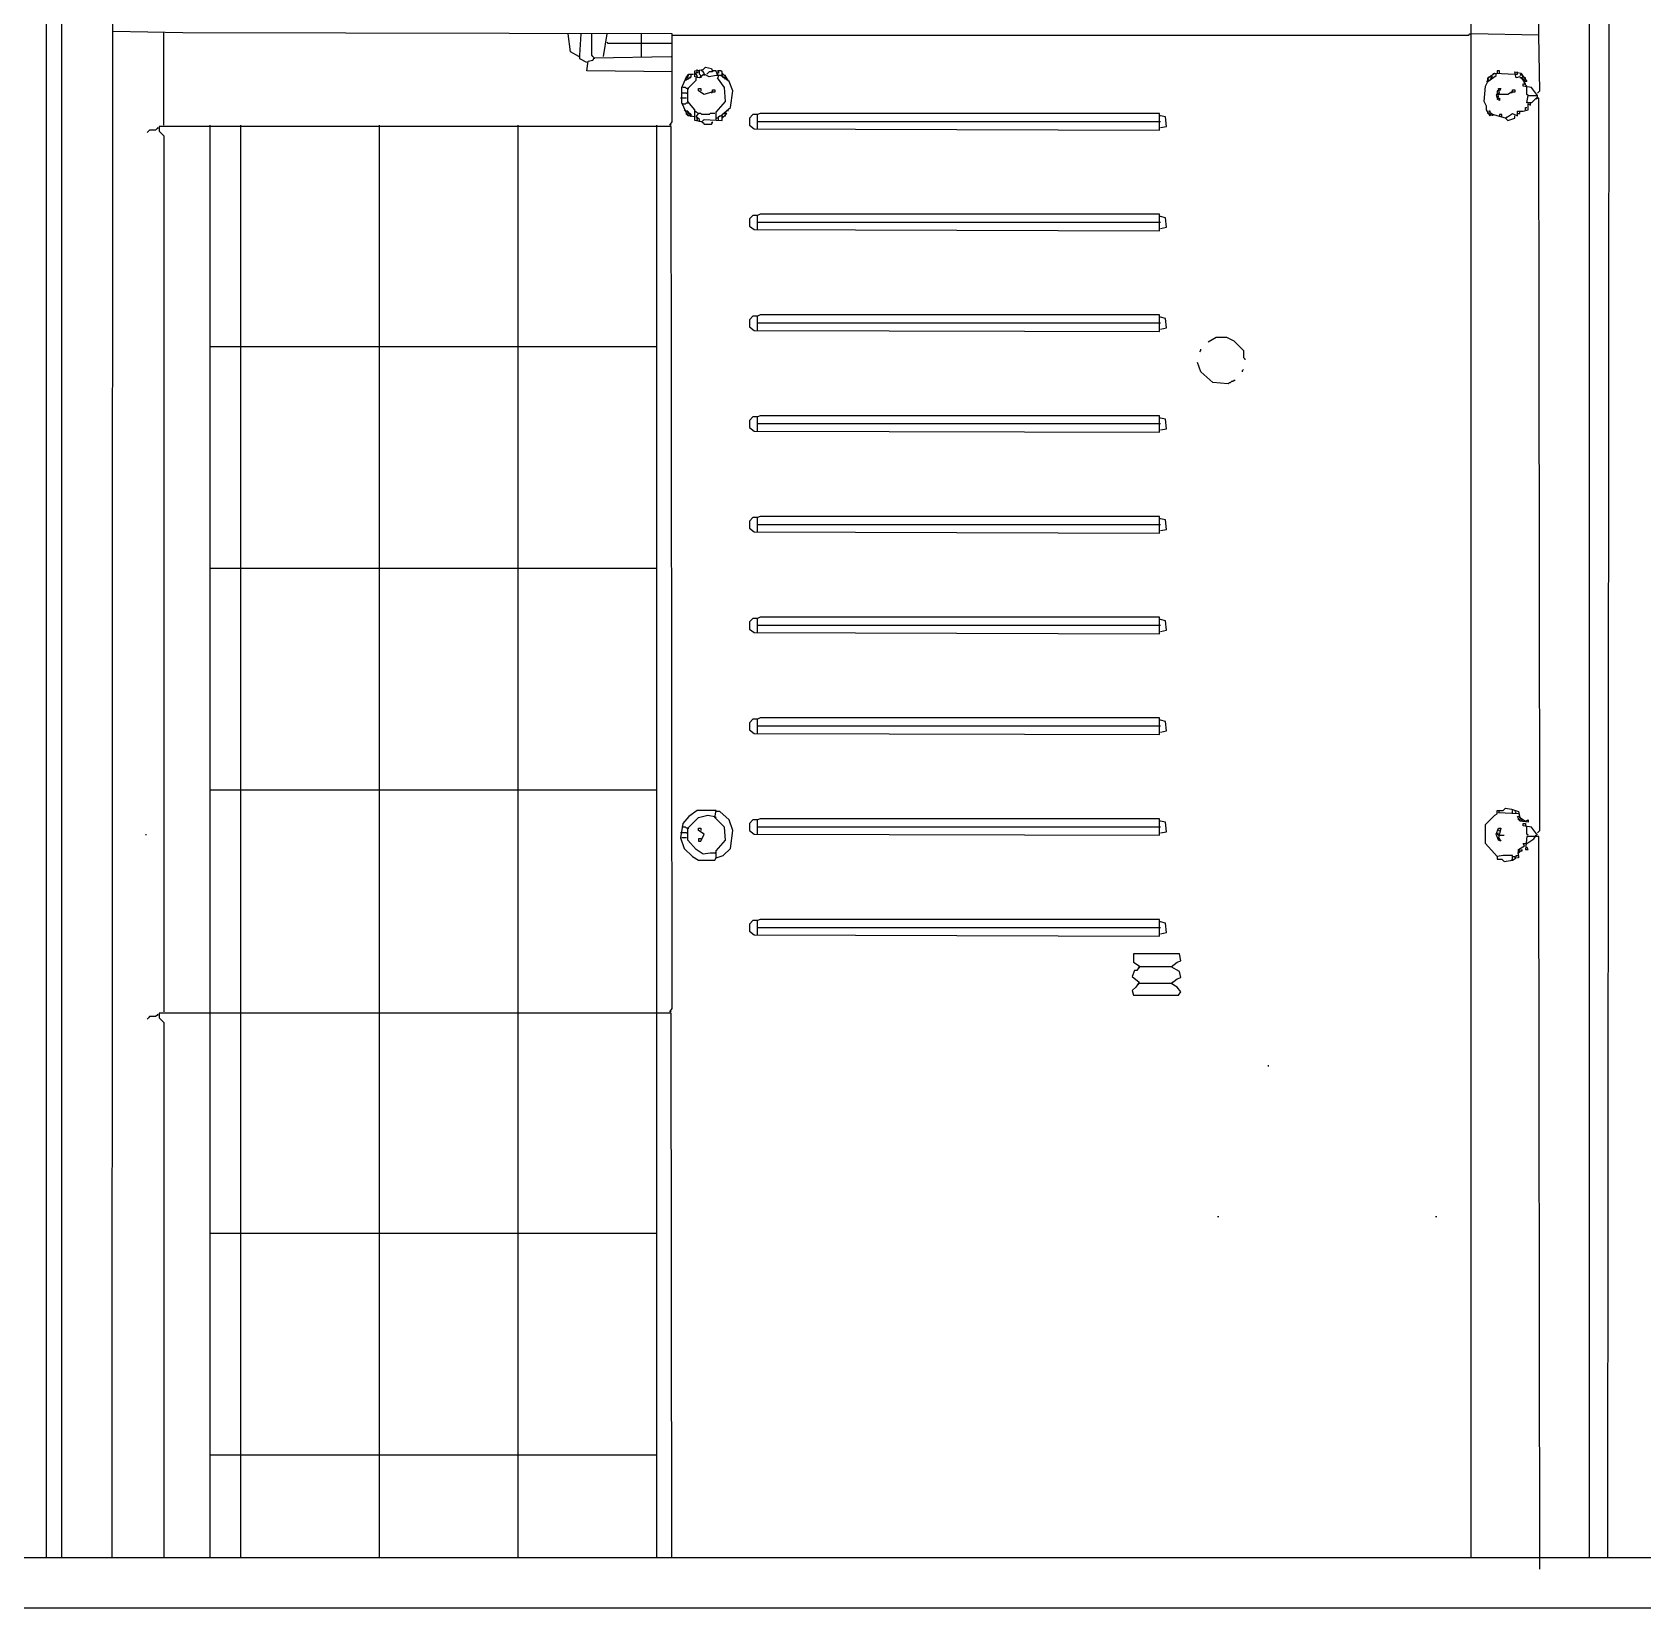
# Model space of a CAD drawing. Extents: x 3792242 to 5145247, y -1546315 to -1031918.
# Drawn here: x 4213968 to 4214928, y -1518694 to -1517755 of the extents above; entities that cross this region are included whole.
import ezdxf

# ---------------------------------------------------------------- set-up
doc = ezdxf.new("R2010")
doc.units = 0
doc.header["$MEASUREMENT"] = 0
doc.layers.add('TENKÁ', color=7, linetype='CONTINUOUS')
doc.layers.add('ZZ-chladenie', color=133, linetype='CONTINUOUS')

msp = doc.modelspace()

# ---------------------------------------------------------------- linework, layer by layer
at = {"layer": 'TENKÁ'}
for p, q in [((4173034.314, -1518663.77), (4218634.314, -1518663.77)), ((4173034.314, -1518693.77), (4218634.314, -1518693.77))]:
    msp.add_line(p, q, dxfattribs=at)
at = {"layer": 'ZZ-chladenie', "color": 9}
for p, q in [((4213985.979, -1518663.77), (4213985.979, -1517354.266)), ((4214896.799, -1518663.77), (4214896.799, -1517354.266)), ((4213976.793, -1518663.77), (4213976.793, -1517376.878)), ((4214826.138, -1518663.77), (4214826.138, -1517376.878)), ((4214907.72, -1518663.77), (4214908.811, -1517375.465)), ((4214015.837, -1518663.77), (4214016.363, -1517559.183)), ((4214866.415, -1517756.327), (4214866.415, -1517557.063)), ((4214058.053, -1517754.914), (4214016.363, -1517754.207)), ((4214046.747, -1517810.03), (4214046.747, -1517754.914)), ((4214349.883, -1517755.621), (4214058.053, -1517754.914)), ((4214289.115, -1517766.22), (4214287.701, -1517755.621)), ((4214294.767, -1517768.339), (4214295.474, -1517755.621)), ((4214301.833, -1517768.339), (4214301.833, -1517755.621)), ((4214308.899, -1517769.046), (4214311.019, -1517755.621)), ((4214311.726, -1517761.273), (4214311.019, -1517760.567)), ((4214331.511, -1517761.273), (4214311.726, -1517761.273)), ((4214331.511, -1517769.046), (4214331.511, -1517755.621)), ((4214349.883, -1517761.273), (4214331.511, -1517761.273)), ((4214349.883, -1517807.91), (4214349.883, -1517755.621)), ((4214349.883, -1517756.327), (4214824.725, -1517756.327)), ((4214824.725, -1517756.327), (4214825.432, -1517755.621)), ((4214825.432, -1517755.621), (4214826.138, -1517755.621)), ((4214866.415, -1517756.327), (4214826.138, -1517755.621)), ((4214867.121, -1517789.538), (4214866.415, -1517756.327)), ((4214294.061, -1517769.046), (4214289.115, -1517766.22)), ((4214294.061, -1517769.046), (4214294.767, -1517769.046)), ((4214294.767, -1517770.46), (4214294.767, -1517768.339)), ((4214299.007, -1517772.579), (4214294.767, -1517770.46)), ((4214299.007, -1517777.526), (4214299.714, -1517771.873)), ((4214299.714, -1517771.873), (4214302.54, -1517771.166)), ((4214302.54, -1517769.046), (4214301.833, -1517768.339)), ((4214303.247, -1517769.753), (4214302.54, -1517769.046)), ((4214302.54, -1517771.166), (4214303.247, -1517769.753)), ((4214303.247, -1517769.753), (4214349.176, -1517769.046)), ((4214303.247, -1517769.753), (4214303.247, -1517770.46)), ((4214349.883, -1517778.232), (4214299.007, -1517777.526)), ((4214355.536, -1517787.418), (4214358.362, -1517781.059)), ((4214357.656, -1517783.178), (4214361.189, -1517781.059)), ((4214358.362, -1517781.059), (4214359.776, -1517779.646)), ((4214358.362, -1517781.765), (4214359.069, -1517781.059)), ((4214359.069, -1517781.059), (4214359.069, -1517780.352)), ((4214359.069, -1517780.352), (4214359.776, -1517780.352)), ((4214359.776, -1517779.646), (4214362.602, -1517779.646)), ((4214360.482, -1517781.765), (4214360.482, -1517781.059)), ((4214361.189, -1517781.059), (4214361.189, -1517779.646)), ((4214363.308, -1517777.526), (4214368.255, -1517776.819)), ((4214363.308, -1517781.059), (4214363.308, -1517777.526)), ((4214366.135, -1517781.765), (4214363.308, -1517781.059)), ((4214364.015, -1517778.939), (4214364.722, -1517778.232)), ((4214364.015, -1517779.646), (4214364.015, -1517778.939)), ((4214364.722, -1517780.352), (4214364.015, -1517779.646)), ((4214364.722, -1517777.526), (4214364.722, -1517776.819)), ((4214364.722, -1517778.232), (4214364.722, -1517778.939)), ((4214364.722, -1517778.232), (4214366.135, -1517778.232)), ((4214364.722, -1517781.765), (4214364.722, -1517780.352)), ((4214366.135, -1517778.232), (4214366.135, -1517777.526)), ((4214366.135, -1517779.646), (4214366.135, -1517778.232)), ((4214366.842, -1517780.352), (4214366.135, -1517779.646)), ((4214368.962, -1517779.646), (4214366.135, -1517781.765)), ((4214366.842, -1517781.059), (4214366.842, -1517780.352)), ((4214366.842, -1517781.059), (4214366.842, -1517781.765)), ((4214367.548, -1517777.526), (4214367.548, -1517776.819)), ((4214368.255, -1517778.232), (4214367.548, -1517777.526)), ((4214368.255, -1517776.819), (4214369.668, -1517775.405)), ((4214368.962, -1517778.939), (4214368.255, -1517778.232)), ((4214368.962, -1517779.646), (4214368.962, -1517778.939)), ((4214368.962, -1517779.646), (4214368.962, -1517780.352)), ((4214371.788, -1517781.059), (4214368.962, -1517779.646)), ((4214369.668, -1517775.405), (4214373.201, -1517776.112)), ((4214371.788, -1517778.232), (4214370.375, -1517779.646)), ((4214373.908, -1517778.232), (4214371.788, -1517778.232)), ((4214376.028, -1517780.352), (4214371.788, -1517781.059)), ((4214373.201, -1517776.112), (4214373.908, -1517778.232)), ((4214376.028, -1517777.526), (4214373.908, -1517777.526)), ((4214376.028, -1517778.232), (4214376.028, -1517777.526)), ((4214376.734, -1517778.939), (4214376.028, -1517778.232)), ((4214376.734, -1517778.939), (4214376.028, -1517778.939)), ((4214378.854, -1517780.352), (4214376.028, -1517780.352)), ((4214378.854, -1517777.526), (4214376.734, -1517777.526)), ((4214376.734, -1517777.526), (4214377.441, -1517778.232)), ((4214377.441, -1517778.939), (4214376.734, -1517778.939)), ((4214376.734, -1517779.646), (4214376.734, -1517778.939)), ((4214377.441, -1517780.352), (4214376.734, -1517779.646)), ((4214376.734, -1517781.765), (4214377.441, -1517781.059)), ((4214377.441, -1517778.232), (4214377.441, -1517778.939)), ((4214377.441, -1517781.059), (4214377.441, -1517780.352)), ((4214379.56, -1517778.232), (4214378.854, -1517777.526)), ((4214383.8, -1517783.885), (4214378.854, -1517780.352)), ((4214379.56, -1517778.939), (4214379.56, -1517778.232)), ((4214381.681, -1517781.059), (4214379.56, -1517778.939)), ((4214379.56, -1517778.939), (4214379.56, -1517780.352)), ((4214379.56, -1517780.352), (4214379.56, -1517778.939)), ((4214380.267, -1517781.765), (4214380.267, -1517781.059)), ((4214381.681, -1517780.352), (4214380.974, -1517780.352)), ((4214381.681, -1517781.059), (4214381.681, -1517780.352)), ((4214382.387, -1517781.765), (4214381.681, -1517781.059)), ((4214383.094, -1517783.178), (4214381.681, -1517781.059)), ((4214836.03, -1517781.765), (4214840.27, -1517778.939)), ((4214836.03, -1517783.885), (4214840.977, -1517780.352)), ((4214836.737, -1517781.765), (4214836.737, -1517781.059)), ((4214836.737, -1517781.059), (4214837.443, -1517781.059)), ((4214838.15, -1517780.352), (4214837.443, -1517781.059)), ((4214838.857, -1517781.059), (4214838.15, -1517780.352)), ((4214838.15, -1517781.765), (4214838.857, -1517781.059)), ((4214839.563, -1517779.646), (4214839.563, -1517778.939)), ((4214840.27, -1517778.939), (4214852.282, -1517779.646)), ((4214840.977, -1517780.352), (4214840.977, -1517778.939)), ((4214843.097, -1517777.526), (4214841.684, -1517777.526)), ((4214841.684, -1517777.526), (4214841.684, -1517778.939)), ((4214843.097, -1517778.939), (4214843.097, -1517777.526)), ((4214852.989, -1517781.765), (4214852.282, -1517778.232)), ((4214852.282, -1517778.232), (4214855.816, -1517778.939)), ((4214852.282, -1517779.646), (4214853.695, -1517779.646)), ((4214855.109, -1517781.059), (4214852.989, -1517781.765)), ((4214853.695, -1517779.646), (4214853.695, -1517778.232)), ((4214855.816, -1517779.646), (4214855.109, -1517780.352)), ((4214857.229, -1517783.178), (4214855.109, -1517781.059)), ((4214855.816, -1517778.939), (4214859.348, -1517783.885)), ((4214856.522, -1517779.646), (4214855.816, -1517779.646)), ((4214856.522, -1517780.352), (4214856.522, -1517779.646)), ((4214857.229, -1517781.059), (4214856.522, -1517780.352)), ((4214857.935, -1517781.765), (4214857.229, -1517781.059)), ((4214355.536, -1517796.604), (4214355.536, -1517787.418)), ((4214358.362, -1517790.951), (4214355.536, -1517790.951)), ((4214357.656, -1517787.418), (4214356.242, -1517787.418)), ((4214358.362, -1517788.125), (4214357.656, -1517787.418)), ((4214359.069, -1517782.472), (4214358.362, -1517781.765)), ((4214359.069, -1517782.472), (4214358.362, -1517781.765)), ((4214359.069, -1517788.125), (4214358.362, -1517788.125)), ((4214358.362, -1517790.951), (4214359.069, -1517790.951)), ((4214359.776, -1517781.765), (4214359.069, -1517782.472)), ((4214359.069, -1517788.125), (4214364.015, -1517783.178)), ((4214359.069, -1517788.125), (4214359.776, -1517788.125)), ((4214359.069, -1517795.897), (4214359.069, -1517788.125)), ((4214359.776, -1517781.765), (4214360.482, -1517781.765)), ((4214364.015, -1517783.178), (4214364.015, -1517781.765)), ((4214365.428, -1517789.538), (4214365.428, -1517788.125)), ((4214365.428, -1517788.125), (4214366.842, -1517788.125)), ((4214368.962, -1517791.657), (4214365.428, -1517789.538)), ((4214366.842, -1517788.125), (4214366.842, -1517789.538)), ((4214373.201, -1517790.244), (4214368.962, -1517791.657)), ((4214373.908, -1517790.244), (4214373.201, -1517790.951)), ((4214375.321, -1517790.244), (4214373.201, -1517790.244)), ((4214373.908, -1517790.244), (4214373.908, -1517788.831)), ((4214373.908, -1517788.831), (4214375.321, -1517788.831)), ((4214375.321, -1517788.831), (4214375.321, -1517790.244)), ((4214380.974, -1517787.418), (4214376.734, -1517781.765)), ((4214380.974, -1517781.765), (4214380.267, -1517781.765)), ((4214381.681, -1517782.472), (4214380.974, -1517781.765)), ((4214381.681, -1517795.897), (4214380.974, -1517787.418)), ((4214382.387, -1517781.765), (4214381.681, -1517782.472)), ((4214381.681, -1517782.472), (4214382.387, -1517781.765)), ((4214385.92, -1517789.538), (4214383.8, -1517783.885)), ((4214384.507, -1517799.43), (4214385.92, -1517789.538)), ((4214833.911, -1517795.897), (4214834.617, -1517786.712)), ((4214834.617, -1517786.712), (4214836.03, -1517783.885)), ((4214836.03, -1517783.885), (4214835.324, -1517783.885)), ((4214836.03, -1517782.472), (4214836.737, -1517781.765)), ((4214836.03, -1517783.885), (4214836.03, -1517781.765)), ((4214836.737, -1517783.178), (4214836.03, -1517782.472)), ((4214836.03, -1517783.885), (4214836.737, -1517783.178)), ((4214837.443, -1517782.472), (4214838.15, -1517782.472)), ((4214838.15, -1517782.472), (4214838.15, -1517781.765)), ((4214843.097, -1517789.538), (4214841.684, -1517789.538)), ((4214841.684, -1517789.538), (4214841.684, -1517790.951)), ((4214841.684, -1517790.951), (4214843.097, -1517790.951)), ((4214843.097, -1517790.951), (4214842.39, -1517788.125)), ((4214842.39, -1517788.125), (4214843.803, -1517788.125)), ((4214843.803, -1517788.125), (4214843.097, -1517789.538)), ((4214850.163, -1517790.244), (4214848.043, -1517791.657)), ((4214850.869, -1517790.244), (4214850.163, -1517790.951)), ((4214852.282, -1517790.244), (4214850.163, -1517790.244)), ((4214850.869, -1517790.244), (4214850.869, -1517788.831)), ((4214850.869, -1517788.831), (4214852.282, -1517788.831)), ((4214852.282, -1517788.831), (4214852.282, -1517790.244)), ((4214856.522, -1517781.765), (4214855.109, -1517781.765)), ((4214857.229, -1517782.472), (4214856.522, -1517781.765)), ((4214857.935, -1517783.178), (4214857.229, -1517782.472)), ((4214858.642, -1517785.298), (4214857.229, -1517783.178)), ((4214857.229, -1517786.712), (4214857.229, -1517785.298)), ((4214857.229, -1517785.298), (4214858.642, -1517785.298)), ((4214862.175, -1517787.418), (4214857.229, -1517786.712)), ((4214858.642, -1517781.765), (4214857.935, -1517781.765)), ((4214857.935, -1517783.885), (4214857.935, -1517783.178)), ((4214858.642, -1517783.885), (4214857.935, -1517783.885)), ((4214858.642, -1517782.472), (4214858.642, -1517781.765)), ((4214859.348, -1517783.885), (4214858.642, -1517783.885)), ((4214858.642, -1517786.005), (4214858.642, -1517785.298)), ((4214859.348, -1517786.712), (4214858.642, -1517786.005)), ((4214859.348, -1517791.657), (4214859.348, -1517786.712)), ((4214865.708, -1517792.364), (4214862.175, -1517787.418)), ((4214865.708, -1517790.951), (4214867.121, -1517789.538)), ((4214355.536, -1517793.778), (4214354.829, -1517793.778)), ((4214358.362, -1517793.778), (4214355.536, -1517793.778)), ((4214359.069, -1517804.377), (4214355.536, -1517796.604)), ((4214356.242, -1517797.311), (4214355.536, -1517797.311)), ((4214356.242, -1517797.311), (4214357.656, -1517797.311)), ((4214357.656, -1517797.311), (4214358.362, -1517796.604)), ((4214358.362, -1517796.604), (4214359.069, -1517796.604)), ((4214363.308, -1517800.844), (4214359.069, -1517795.897)), ((4214376.028, -1517802.257), (4214381.681, -1517795.897)), ((4214379.56, -1517803.67), (4214384.507, -1517799.43)), ((4214835.324, -1517798.724), (4214833.911, -1517795.897)), ((4214835.324, -1517800.844), (4214835.324, -1517798.724)), ((4214848.043, -1517791.657), (4214840.977, -1517791.657)), ((4214840.977, -1517791.657), (4214841.684, -1517793.778)), ((4214842.39, -1517792.364), (4214841.684, -1517793.071)), ((4214841.684, -1517793.071), (4214842.39, -1517793.071)), ((4214841.684, -1517793.778), (4214843.097, -1517793.778)), ((4214843.097, -1517795.191), (4214841.684, -1517794.484)), ((4214842.39, -1517793.071), (4214842.39, -1517792.364)), ((4214843.097, -1517793.778), (4214843.097, -1517795.191)), ((4214858.642, -1517800.844), (4214858.642, -1517799.43)), ((4214858.642, -1517799.43), (4214859.348, -1517799.43)), ((4214860.055, -1517792.364), (4214859.348, -1517791.657)), ((4214859.348, -1517796.604), (4214860.055, -1517792.364)), ((4214862.175, -1517796.604), (4214859.348, -1517796.604)), ((4214860.055, -1517792.364), (4214865.708, -1517792.364)), ((4214860.055, -1517800.844), (4214860.055, -1517797.311)), ((4214860.055, -1517797.311), (4214861.468, -1517798.017)), ((4214861.468, -1517798.017), (4214861.468, -1517796.604)), ((4214865.002, -1517793.778), (4214862.175, -1517796.604)), ((4214865.708, -1517793.778), (4214865.002, -1517794.484)), ((4214866.415, -1517793.778), (4214865.002, -1517793.778)), ((4214865.708, -1517793.778), (4214865.708, -1517792.364)), ((4214867.121, -1518230.462), (4214866.415, -1517793.778)), ((4214074.305, -1518338.574), (4214074.305, -1517810.03)), ((4214092.677, -1518338.574), (4214092.677, -1517810.03)), ((4214175.35, -1518338.574), (4214175.35, -1517810.03)), ((4214258.024, -1518338.574), (4214258.024, -1517810.03)), ((4214340.697, -1518338.574), (4214340.697, -1517810.03)), ((4214348.469, -1517810.03), (4214349.883, -1517807.91)), ((4214348.469, -1517810.03), (4214349.176, -1517809.323)), ((4214357.656, -1517801.551), (4214356.949, -1517800.844)), ((4214359.069, -1517801.551), (4214357.656, -1517801.551)), ((4214358.362, -1517803.67), (4214358.362, -1517802.964)), ((4214359.069, -1517803.67), (4214358.362, -1517803.67)), ((4214359.069, -1517802.257), (4214359.069, -1517801.551)), ((4214359.776, -1517802.257), (4214359.069, -1517802.257)), ((4214359.776, -1517802.964), (4214359.069, -1517802.257)), ((4214359.776, -1517804.377), (4214359.069, -1517803.67)), ((4214363.308, -1517805.083), (4214359.069, -1517804.377)), ((4214359.776, -1517802.964), (4214359.776, -1517802.257)), ((4214360.482, -1517803.67), (4214359.776, -1517802.964)), ((4214360.482, -1517802.964), (4214359.776, -1517802.964)), ((4214360.482, -1517803.67), (4214359.776, -1517804.377)), ((4214359.776, -1517804.377), (4214360.482, -1517803.67)), ((4214361.189, -1517803.67), (4214360.482, -1517802.964)), ((4214361.189, -1517805.083), (4214361.189, -1517803.67)), ((4214363.308, -1517807.203), (4214363.308, -1517800.844)), ((4214364.015, -1517802.257), (4214363.308, -1517801.551)), ((4214367.548, -1517807.91), (4214363.308, -1517807.203)), ((4214365.428, -1517802.964), (4214364.015, -1517802.257)), ((4214364.015, -1517805.083), (4214365.428, -1517802.964)), ((4214366.135, -1517806.496), (4214364.015, -1517805.083)), ((4214364.722, -1517806.496), (4214364.722, -1517805.083)), ((4214364.722, -1517806.496), (4214364.722, -1517807.203)), ((4214366.842, -1517802.964), (4214365.428, -1517802.964)), ((4214366.135, -1517807.91), (4214366.135, -1517806.496)), ((4214367.548, -1517803.67), (4214366.842, -1517802.964)), ((4214371.788, -1517803.67), (4214367.548, -1517803.67)), ((4214367.548, -1517807.91), (4214368.962, -1517806.496)), ((4214367.548, -1517807.91), (4214368.255, -1517808.616)), ((4214368.255, -1517808.616), (4214368.962, -1517809.323)), ((4214368.962, -1517806.496), (4214379.56, -1517807.203)), ((4214368.962, -1517809.323), (4214373.201, -1517809.323)), ((4214372.494, -1517802.964), (4214371.788, -1517803.67)), ((4214375.321, -1517802.964), (4214372.494, -1517802.964)), ((4214373.908, -1517807.91), (4214373.201, -1517808.616)), ((4214373.201, -1517809.323), (4214373.908, -1517808.616)), ((4214373.908, -1517808.616), (4214373.908, -1517807.91)), ((4214376.028, -1517807.203), (4214376.028, -1517802.257)), ((4214377.441, -1517805.79), (4214376.028, -1517805.79)), ((4214377.441, -1517805.083), (4214378.147, -1517804.377)), ((4214377.441, -1517807.203), (4214377.441, -1517805.083)), ((4214378.147, -1517804.377), (4214378.854, -1517804.377)), ((4214379.56, -1517804.377), (4214378.854, -1517804.377)), ((4214379.56, -1517805.79), (4214382.387, -1517802.964)), ((4214379.56, -1517807.203), (4214379.56, -1517803.67)), ((4214380.267, -1517805.083), (4214379.56, -1517804.377)), ((4214379.56, -1517805.79), (4214380.267, -1517805.083)), ((4214380.267, -1517803.67), (4214380.267, -1517802.964)), ((4214380.267, -1517802.964), (4214380.974, -1517802.964)), ((4214382.387, -1517802.964), (4214380.974, -1517802.964)), ((4214380.974, -1517804.377), (4214381.681, -1517804.377)), ((4214381.681, -1517804.377), (4214381.681, -1517803.67)), ((4214383.094, -1517801.551), (4214383.094, -1517800.844)), ((4214397.933, -1517803.67), (4214395.812, -1517805.79)), ((4214395.812, -1517805.79), (4214395.812, -1517810.03)), ((4214395.812, -1517810.03), (4214398.639, -1517812.149)), ((4214400.759, -1517803.67), (4214397.933, -1517803.67)), ((4214402.172, -1517802.964), (4214400.759, -1517803.67)), ((4214400.759, -1517812.149), (4214400.759, -1517803.67)), ((4214641.006, -1517807.91), (4214400.759, -1517807.91)), ((4214640.3, -1517802.964), (4214402.172, -1517802.964)), ((4214640.3, -1517812.856), (4214640.3, -1517802.964)), ((4214641.006, -1517804.377), (4214640.3, -1517804.377)), ((4214643.832, -1517805.083), (4214641.006, -1517804.377)), ((4214644.539, -1517810.736), (4214643.832, -1517805.083)), ((4214837.443, -1517804.377), (4214835.324, -1517800.844)), ((4214836.03, -1517802.964), (4214836.03, -1517802.257)), ((4214836.737, -1517802.964), (4214836.03, -1517802.964)), ((4214837.443, -1517801.551), (4214836.737, -1517801.551)), ((4214838.857, -1517803.67), (4214836.737, -1517801.551)), ((4214837.443, -1517803.67), (4214836.737, -1517802.964)), ((4214837.443, -1517802.257), (4214837.443, -1517801.551)), ((4214838.15, -1517802.964), (4214837.443, -1517803.67)), ((4214838.857, -1517803.67), (4214837.443, -1517804.377)), ((4214838.857, -1517803.67), (4214838.15, -1517802.964)), ((4214838.857, -1517803.67), (4214838.857, -1517804.377)), ((4214846.629, -1517805.79), (4214838.857, -1517803.67)), ((4214844.51, -1517803.67), (4214843.097, -1517803.67)), ((4214843.097, -1517803.67), (4214843.097, -1517804.377)), ((4214844.51, -1517805.083), (4214844.51, -1517803.67)), ((4214846.629, -1517805.79), (4214850.869, -1517802.964)), ((4214846.629, -1517805.79), (4214847.336, -1517805.083)), ((4214846.629, -1517805.79), (4214848.043, -1517807.203)), ((4214848.043, -1517807.203), (4214852.282, -1517805.79)), ((4214850.869, -1517802.964), (4214853.695, -1517804.377)), ((4214852.282, -1517805.79), (4214852.282, -1517804.377)), ((4214853.695, -1517804.377), (4214853.695, -1517801.551)), ((4214853.695, -1517801.551), (4214857.229, -1517801.551)), ((4214853.695, -1517802.964), (4214855.109, -1517802.964)), ((4214855.109, -1517802.964), (4214855.109, -1517802.257)), ((4214857.229, -1517801.551), (4214860.055, -1517800.844)), ((4214037.561, -1517813.562), (4214036.855, -1517814.269)), ((4214038.268, -1517812.856), (4214037.561, -1517813.562)), ((4214041.801, -1517812.856), (4214038.268, -1517812.856)), ((4214042.508, -1517812.149), (4214041.801, -1517812.856)), ((4214043.214, -1517811.443), (4214042.508, -1517812.149)), ((4214043.214, -1517812.149), (4214043.214, -1517811.443)), ((4214349.176, -1517810.736), (4214043.921, -1517810.736)), ((4214043.921, -1517810.736), (4214043.921, -1517813.562)), ((4214043.921, -1517813.562), (4214046.747, -1517816.389)), ((4214046.747, -1517816.389), (4214046.747, -1518338.574)), ((4214349.883, -1518336.454), (4214349.176, -1517810.736)), ((4214398.639, -1517812.149), (4214640.3, -1517812.856)), ((4214641.006, -1517811.443), (4214644.539, -1517810.736)), ((4214397.933, -1517863.732), (4214395.812, -1517865.852)), ((4214395.812, -1517865.852), (4214395.812, -1517870.091)), ((4214400.759, -1517863.732), (4214397.933, -1517863.732)), ((4214402.172, -1517863.025), (4214400.759, -1517863.732)), ((4214400.759, -1517872.212), (4214400.759, -1517863.732)), ((4214641.006, -1517867.971), (4214400.759, -1517867.971)), ((4214640.3, -1517863.025), (4214402.172, -1517863.025)), ((4214640.3, -1517872.918), (4214640.3, -1517863.025)), ((4214641.006, -1517864.439), (4214640.3, -1517864.439)), ((4214643.832, -1517865.145), (4214641.006, -1517864.439)), ((4214644.539, -1517870.798), (4214643.832, -1517865.145)), ((4214395.812, -1517870.091), (4214398.639, -1517872.212)), ((4214398.639, -1517872.212), (4214640.3, -1517872.918)), ((4214641.006, -1517871.505), (4214644.539, -1517870.798)), ((4214397.933, -1517923.793), (4214395.812, -1517925.914)), ((4214400.759, -1517923.793), (4214397.933, -1517923.793)), ((4214402.172, -1517923.087), (4214400.759, -1517923.793)), ((4214400.759, -1517932.273), (4214400.759, -1517923.793)), ((4214640.3, -1517923.087), (4214402.172, -1517923.087)), ((4214640.3, -1517932.98), (4214640.3, -1517923.087)), ((4214641.006, -1517924.5), (4214640.3, -1517924.5)), ((4214643.832, -1517925.207), (4214641.006, -1517924.5)), ((4214644.539, -1517930.86), (4214643.832, -1517925.207)), ((4214395.812, -1517925.914), (4214395.812, -1517930.153)), ((4214395.812, -1517930.153), (4214398.639, -1517932.273)), ((4214398.639, -1517932.273), (4214640.3, -1517932.98)), ((4214641.006, -1517928.033), (4214400.759, -1517928.033)), ((4214641.006, -1517931.566), (4214644.539, -1517930.86)), ((4214092.677, -1517942.166), (4214074.305, -1517942.166)), ((4214175.35, -1517942.166), (4214092.677, -1517942.166)), ((4214258.024, -1517942.166), (4214175.35, -1517942.166)), ((4214340.697, -1517942.166), (4214258.024, -1517942.166)), ((4214664.324, -1517944.992), (4214665.031, -1517944.285)), ((4214665.031, -1517944.285), (4214665.031, -1517943.579)), ((4214674.217, -1517936.513), (4214669.271, -1517939.339)), ((4214680.576, -1517936.513), (4214674.217, -1517936.513)), ((4214684.816, -1517938.632), (4214680.576, -1517936.513)), ((4214690.469, -1517944.285), (4214684.816, -1517938.632)), ((4214690.469, -1517944.285), (4214690.469, -1517948.525)), ((4214665.031, -1517957.005), (4214662.911, -1517951.352)), ((4214690.469, -1517948.525), (4214691.175, -1517949.232)), ((4214691.175, -1517949.232), (4214691.175, -1517949.939)), ((4214672.097, -1517963.364), (4214665.031, -1517957.005)), ((4214681.283, -1517964.071), (4214672.097, -1517963.364)), ((4214681.283, -1517964.071), (4214681.989, -1517963.364)), ((4214681.989, -1517963.364), (4214682.696, -1517963.364)), ((4214682.696, -1517963.364), (4214683.402, -1517962.657)), ((4214683.402, -1517962.657), (4214684.109, -1517962.657)), ((4214684.109, -1517962.657), (4214684.816, -1517961.95)), ((4214684.816, -1517961.95), (4214685.523, -1517961.95)), ((4214689.762, -1517956.298), (4214690.469, -1517955.591)), ((4214689.762, -1517957.005), (4214689.762, -1517956.298)), ((4214402.172, -1517983.149), (4214400.759, -1517983.855)), ((4214640.3, -1517983.149), (4214402.172, -1517983.149)), ((4214640.3, -1517993.041), (4214640.3, -1517983.149)), ((4214397.933, -1517983.855), (4214395.812, -1517985.975)), ((4214395.812, -1517985.975), (4214395.812, -1517990.215)), ((4214395.812, -1517990.215), (4214398.639, -1517992.335)), ((4214400.759, -1517983.855), (4214397.933, -1517983.855)), ((4214398.639, -1517992.335), (4214640.3, -1517993.041)), ((4214400.759, -1517992.335), (4214400.759, -1517983.855)), ((4214641.006, -1517988.095), (4214400.759, -1517988.095)), ((4214641.006, -1517984.562), (4214640.3, -1517984.562)), ((4214643.832, -1517985.268), (4214641.006, -1517984.562)), ((4214641.006, -1517991.628), (4214644.539, -1517990.922)), ((4214644.539, -1517990.922), (4214643.832, -1517985.268)), ((4214397.933, -1518043.918), (4214395.812, -1518046.037)), ((4214395.812, -1518046.037), (4214395.812, -1518050.277)), ((4214395.812, -1518050.277), (4214398.639, -1518052.397)), ((4214400.759, -1518043.918), (4214397.933, -1518043.918)), ((4214402.172, -1518043.211), (4214400.759, -1518043.918)), ((4214400.759, -1518052.397), (4214400.759, -1518043.918)), ((4214641.006, -1518048.157), (4214400.759, -1518048.157)), ((4214640.3, -1518043.211), (4214402.172, -1518043.211)), ((4214640.3, -1518053.103), (4214640.3, -1518043.211)), ((4214641.006, -1518044.624), (4214640.3, -1518044.624)), ((4214643.832, -1518045.331), (4214641.006, -1518044.624)), ((4214644.539, -1518050.984), (4214643.832, -1518045.331)), ((4214398.639, -1518052.397), (4214640.3, -1518053.103)), ((4214641.006, -1518051.69), (4214644.539, -1518050.984)), ((4214092.677, -1518074.302), (4214074.305, -1518074.302)), ((4214175.35, -1518074.302), (4214092.677, -1518074.302)), ((4214258.024, -1518074.302), (4214175.35, -1518074.302)), ((4214340.697, -1518074.302), (4214258.024, -1518074.302)), ((4214397.933, -1518103.979), (4214395.812, -1518106.099)), ((4214395.812, -1518106.099), (4214395.812, -1518110.338)), ((4214400.759, -1518103.979), (4214397.933, -1518103.979)), ((4214402.172, -1518103.272), (4214400.759, -1518103.979)), ((4214400.759, -1518112.459), (4214400.759, -1518103.979)), ((4214640.3, -1518103.272), (4214402.172, -1518103.272)), ((4214640.3, -1518113.165), (4214640.3, -1518103.272)), ((4214641.006, -1518104.686), (4214640.3, -1518104.686)), ((4214643.832, -1518105.393), (4214641.006, -1518104.686)), ((4214644.539, -1518111.045), (4214643.832, -1518105.393)), ((4214395.812, -1518110.338), (4214398.639, -1518112.459)), ((4214398.639, -1518112.459), (4214640.3, -1518113.165)), ((4214641.006, -1518108.219), (4214400.759, -1518108.219)), ((4214641.006, -1518111.752), (4214644.539, -1518111.045)), ((4214397.933, -1518164.041), (4214395.812, -1518166.161)), ((4214400.759, -1518164.041), (4214397.933, -1518164.041)), ((4214402.172, -1518163.334), (4214400.759, -1518164.041)), ((4214400.759, -1518172.52), (4214400.759, -1518164.041)), ((4214640.3, -1518163.334), (4214402.172, -1518163.334)), ((4214640.3, -1518173.227), (4214640.3, -1518163.334)), ((4214641.006, -1518164.747), (4214640.3, -1518164.747)), ((4214643.832, -1518165.454), (4214641.006, -1518164.747)), ((4214644.539, -1518171.107), (4214643.832, -1518165.454)), ((4214395.812, -1518166.161), (4214395.812, -1518170.4)), ((4214395.812, -1518170.4), (4214398.639, -1518172.52)), ((4214398.639, -1518172.52), (4214640.3, -1518173.227)), ((4214641.006, -1518168.281), (4214400.759, -1518168.281)), ((4214641.006, -1518171.813), (4214644.539, -1518171.107)), ((4214092.677, -1518206.438), (4214074.305, -1518206.438)), ((4214175.35, -1518206.438), (4214092.677, -1518206.438)), ((4214258.024, -1518206.438), (4214175.35, -1518206.438)), ((4214340.697, -1518206.438), (4214258.024, -1518206.438)), ((4214359.776, -1518221.983), (4214356.242, -1518226.222)), ((4214359.069, -1518229.049), (4214365.428, -1518222.69)), ((4214364.722, -1518218.45), (4214359.776, -1518221.983)), ((4214376.028, -1518218.45), (4214364.722, -1518218.45)), ((4214365.428, -1518222.69), (4214371.081, -1518221.277)), ((4214371.081, -1518221.277), (4214375.321, -1518221.983)), ((4214375.321, -1518222.69), (4214376.028, -1518218.45)), ((4214375.321, -1518221.983), (4214376.028, -1518222.69)), ((4214380.974, -1518228.343), (4214375.321, -1518222.69)), ((4214378.147, -1518219.156), (4214376.028, -1518219.156)), ((4214383.8, -1518224.103), (4214378.147, -1518219.156)), ((4214834.617, -1518226.929), (4214840.27, -1518221.277)), ((4214840.27, -1518221.277), (4214841.684, -1518220.57)), ((4214841.684, -1518220.57), (4214841.684, -1518218.45)), ((4214841.684, -1518218.45), (4214845.216, -1518218.45)), ((4214842.39, -1518219.863), (4214843.097, -1518219.156)), ((4214854.402, -1518220.57), (4214842.39, -1518219.863)), ((4214845.216, -1518218.45), (4214846.629, -1518217.037)), ((4214846.629, -1518217.037), (4214850.163, -1518217.743)), ((4214850.163, -1518217.743), (4214854.402, -1518219.156)), ((4214850.869, -1518219.863), (4214850.869, -1518218.45)), ((4214850.869, -1518219.863), (4214850.869, -1518220.57)), ((4214852.989, -1518219.863), (4214852.282, -1518219.156)), ((4214855.109, -1518224.809), (4214853.695, -1518221.983)), ((4214853.695, -1518221.983), (4214854.402, -1518221.983)), ((4214854.402, -1518219.156), (4214855.109, -1518222.69)), ((4214855.109, -1518221.983), (4214854.402, -1518221.983)), ((4214855.109, -1518222.69), (4214855.109, -1518221.983)), ((4214855.816, -1518223.396), (4214855.109, -1518222.69)), ((4214855.109, -1518222.69), (4214858.642, -1518224.809)), ((4214036.148, -1518233.289), (4214036.148, -1518232.582)), ((4214356.242, -1518226.222), (4214354.829, -1518234.702)), ((4214355.536, -1518231.876), (4214354.829, -1518231.876)), ((4214356.242, -1518228.343), (4214355.536, -1518228.343)), ((4214358.362, -1518231.876), (4214355.536, -1518231.876)), ((4214357.656, -1518228.343), (4214356.242, -1518228.343)), ((4214358.362, -1518229.049), (4214357.656, -1518228.343)), ((4214359.069, -1518229.049), (4214358.362, -1518229.049)), ((4214358.362, -1518231.876), (4214359.069, -1518231.876)), ((4214359.069, -1518229.049), (4214359.776, -1518229.049)), ((4214359.069, -1518236.115), (4214359.069, -1518229.049)), ((4214365.428, -1518230.462), (4214365.428, -1518229.049)), ((4214365.428, -1518229.049), (4214366.842, -1518229.049)), ((4214368.962, -1518232.582), (4214365.428, -1518230.462)), ((4214366.842, -1518229.049), (4214366.842, -1518230.462)), ((4214366.842, -1518236.822), (4214368.962, -1518232.582)), ((4214381.681, -1518236.115), (4214380.974, -1518228.343)), ((4214385.92, -1518230.462), (4214383.8, -1518224.103)), ((4214384.507, -1518241.061), (4214385.92, -1518230.462)), ((4214397.933, -1518224.103), (4214395.812, -1518226.222)), ((4214395.812, -1518226.222), (4214395.812, -1518230.462)), ((4214395.812, -1518230.462), (4214398.639, -1518232.582)), ((4214400.759, -1518224.103), (4214397.933, -1518224.103)), ((4214398.639, -1518232.582), (4214640.3, -1518233.289)), ((4214402.172, -1518223.396), (4214400.759, -1518224.103)), ((4214400.759, -1518232.582), (4214400.759, -1518224.103)), ((4214641.006, -1518228.343), (4214400.759, -1518228.343)), ((4214640.3, -1518223.396), (4214402.172, -1518223.396)), ((4214640.3, -1518233.289), (4214640.3, -1518223.396)), ((4214641.006, -1518224.809), (4214640.3, -1518224.809)), ((4214643.832, -1518225.516), (4214641.006, -1518224.809)), ((4214641.006, -1518231.876), (4214644.539, -1518231.169)), ((4214644.539, -1518231.169), (4214643.832, -1518225.516)), ((4214834.617, -1518238.235), (4214834.617, -1518226.929)), ((4214840.977, -1518232.582), (4214842.39, -1518229.049)), ((4214842.39, -1518236.115), (4214840.977, -1518232.582)), ((4214841.684, -1518232.582), (4214842.39, -1518231.876)), ((4214842.39, -1518233.289), (4214841.684, -1518232.582)), ((4214842.39, -1518229.049), (4214843.803, -1518229.049)), ((4214843.803, -1518229.049), (4214842.39, -1518234.702)), ((4214842.39, -1518230.462), (4214843.097, -1518230.462)), ((4214843.097, -1518230.462), (4214842.39, -1518230.462)), ((4214854.402, -1518224.103), (4214854.402, -1518223.396)), ((4214855.109, -1518224.103), (4214854.402, -1518224.103)), ((4214855.816, -1518224.809), (4214855.109, -1518224.103)), ((4214860.055, -1518225.516), (4214855.109, -1518224.809)), ((4214856.522, -1518224.103), (4214855.816, -1518223.396)), ((4214856.522, -1518224.103), (4214855.816, -1518224.809)), ((4214856.522, -1518224.103), (4214857.229, -1518224.103)), ((4214857.229, -1518227.636), (4214857.229, -1518226.222)), ((4214857.229, -1518226.222), (4214858.642, -1518226.222)), ((4214862.175, -1518228.343), (4214857.229, -1518227.636)), ((4214858.642, -1518224.809), (4214860.055, -1518224.103)), ((4214858.642, -1518226.222), (4214858.642, -1518227.636)), ((4214859.348, -1518232.582), (4214859.348, -1518227.636)), ((4214860.055, -1518233.289), (4214859.348, -1518232.582)), ((4214860.055, -1518224.103), (4214860.055, -1518225.516)), ((4214865.708, -1518233.289), (4214862.175, -1518228.343)), ((4214865.708, -1518231.876), (4214867.121, -1518230.462)), ((4214354.829, -1518234.702), (4214356.949, -1518241.061)), ((4214358.362, -1518234.702), (4214355.536, -1518234.702)), ((4214356.949, -1518241.061), (4214361.895, -1518246.008)), ((4214364.015, -1518241.768), (4214359.069, -1518236.115)), ((4214368.255, -1518244.595), (4214364.015, -1518241.768)), ((4214366.842, -1518235.408), (4214365.428, -1518235.408)), ((4214365.428, -1518235.408), (4214365.428, -1518236.822)), ((4214365.428, -1518236.822), (4214366.842, -1518236.822)), ((4214366.842, -1518235.408), (4214367.548, -1518235.408)), ((4214376.028, -1518242.474), (4214381.681, -1518236.115)), ((4214376.028, -1518246.714), (4214376.028, -1518242.474)), ((4214380.267, -1518245.301), (4214384.507, -1518241.061)), ((4214841.684, -1518246.008), (4214834.617, -1518238.235)), ((4214842.39, -1518233.289), (4214845.923, -1518233.289)), ((4214842.39, -1518234.702), (4214843.803, -1518236.822)), ((4214842.39, -1518236.115), (4214843.097, -1518235.408)), ((4214843.803, -1518236.822), (4214842.39, -1518236.115)), ((4214843.097, -1518235.408), (4214843.097, -1518234.702)), ((4214854.402, -1518241.768), (4214857.935, -1518239.648)), ((4214854.402, -1518242.474), (4214855.109, -1518241.768)), ((4214854.402, -1518243.888), (4214856.522, -1518241.768)), ((4214854.402, -1518245.301), (4214854.402, -1518241.768)), ((4214855.109, -1518243.181), (4214854.402, -1518242.474)), ((4214855.109, -1518241.768), (4214855.109, -1518241.061)), ((4214855.109, -1518241.061), (4214855.816, -1518241.061)), ((4214855.816, -1518242.474), (4214856.522, -1518242.474)), ((4214856.522, -1518242.474), (4214856.522, -1518241.768)), ((4214857.935, -1518239.648), (4214857.229, -1518238.235)), ((4214857.229, -1518238.235), (4214859.348, -1518238.235)), ((4214859.348, -1518233.995), (4214858.642, -1518241.768)), ((4214858.642, -1518241.768), (4214860.055, -1518241.768)), ((4214866.415, -1518233.995), (4214859.348, -1518233.995)), ((4214859.348, -1518238.235), (4214863.588, -1518235.408)), ((4214860.055, -1518241.768), (4214859.348, -1518240.355)), ((4214863.588, -1518235.408), (4214865.002, -1518233.289)), ((4214867.121, -1518670.68), (4214866.415, -1518233.995)), ((4214361.895, -1518246.008), (4214365.428, -1518248.127)), ((4214365.428, -1518248.127), (4214375.321, -1518248.127)), ((4214372.494, -1518243.888), (4214368.255, -1518244.595)), ((4214375.321, -1518243.888), (4214372.494, -1518243.888)), ((4214375.321, -1518243.888), (4214376.028, -1518243.181)), ((4214375.321, -1518248.127), (4214376.028, -1518246.714)), ((4214376.028, -1518246.714), (4214380.267, -1518245.301)), ((4214845.216, -1518245.301), (4214841.684, -1518246.008)), ((4214841.684, -1518246.008), (4214841.684, -1518247.421)), ((4214841.684, -1518247.421), (4214844.51, -1518247.421)), ((4214844.51, -1518247.421), (4214845.923, -1518248.834)), ((4214850.869, -1518245.301), (4214845.216, -1518245.301)), ((4214845.923, -1518248.834), (4214850.869, -1518248.127)), ((4214850.869, -1518247.421), (4214850.163, -1518248.127)), ((4214850.869, -1518247.421), (4214850.869, -1518245.301)), ((4214850.869, -1518246.008), (4214852.282, -1518246.008)), ((4214850.869, -1518248.127), (4214852.989, -1518246.714)), ((4214852.282, -1518246.008), (4214852.282, -1518246.714)), ((4214852.989, -1518246.714), (4214852.989, -1518245.301)), ((4214852.989, -1518245.301), (4214854.402, -1518245.301)), ((4214854.402, -1518243.888), (4214853.695, -1518243.888)), ((4214854.402, -1518246.714), (4214853.695, -1518246.714)), ((4214854.402, -1518243.888), (4214855.109, -1518243.181)), ((4214854.402, -1518245.301), (4214854.402, -1518246.714)), ((4214397.933, -1518284.165), (4214395.812, -1518286.284)), ((4214395.812, -1518286.284), (4214395.812, -1518290.524)), ((4214400.759, -1518284.165), (4214397.933, -1518284.165)), ((4214402.172, -1518283.458), (4214400.759, -1518284.165)), ((4214400.759, -1518292.644), (4214400.759, -1518284.165)), ((4214641.006, -1518288.404), (4214400.759, -1518288.404)), ((4214640.3, -1518283.458), (4214402.172, -1518283.458)), ((4214640.3, -1518293.351), (4214640.3, -1518283.458)), ((4214641.006, -1518284.871), (4214640.3, -1518284.871)), ((4214643.832, -1518285.578), (4214641.006, -1518284.871)), ((4214644.539, -1518291.231), (4214643.832, -1518285.578)), ((4214395.812, -1518290.524), (4214398.639, -1518292.644)), ((4214398.639, -1518292.644), (4214640.3, -1518293.351)), ((4214641.006, -1518291.938), (4214644.539, -1518291.231)), ((4214652.312, -1518303.949), (4214624.754, -1518303.949)), ((4214624.754, -1518303.949), (4214624.754, -1518308.896)), ((4214624.754, -1518308.896), (4214628.287, -1518311.016)), ((4214647.366, -1518311.722), (4214650.898, -1518308.896)), ((4214650.898, -1518308.896), (4214653.018, -1518308.19)), ((4214653.018, -1518308.19), (4214652.312, -1518303.949)), ((4214625.461, -1518313.842), (4214624.048, -1518317.375)), ((4214624.048, -1518317.375), (4214628.287, -1518320.908)), ((4214626.874, -1518313.842), (4214625.461, -1518313.842)), ((4214628.287, -1518311.722), (4214626.874, -1518313.842)), ((4214628.287, -1518311.016), (4214628.287, -1518311.722)), ((4214628.287, -1518311.722), (4214628.287, -1518312.429)), ((4214647.366, -1518311.722), (4214628.287, -1518311.722)), ((4214647.366, -1518311.722), (4214648.072, -1518311.016)), ((4214652.312, -1518314.549), (4214647.366, -1518311.722)), ((4214647.366, -1518321.615), (4214650.898, -1518318.788)), ((4214650.898, -1518318.788), (4214653.018, -1518318.082)), ((4214653.018, -1518318.082), (4214652.312, -1518314.549)), ((4214626.167, -1518323.735), (4214624.048, -1518325.855)), ((4214624.048, -1518325.855), (4214624.754, -1518328.681)), ((4214624.754, -1518328.681), (4214651.605, -1518328.681)), ((4214628.287, -1518320.908), (4214626.167, -1518323.735)), ((4214628.287, -1518321.615), (4214627.58, -1518322.322)), ((4214647.366, -1518321.615), (4214628.287, -1518321.615)), ((4214647.366, -1518321.615), (4214648.072, -1518320.908)), ((4214650.898, -1518323.735), (4214647.366, -1518321.615)), ((4214653.018, -1518326.561), (4214650.898, -1518323.735)), ((4214651.605, -1518328.681), (4214653.018, -1518326.561)), ((4214348.469, -1518338.574), (4214349.883, -1518336.454)), ((4214348.469, -1518338.574), (4214349.176, -1518337.867)), ((4214037.561, -1518342.106), (4214036.855, -1518342.813)), ((4214038.268, -1518341.4), (4214037.561, -1518342.106)), ((4214041.801, -1518341.4), (4214038.268, -1518341.4)), ((4214042.508, -1518340.693), (4214041.801, -1518341.4)), ((4214043.214, -1518339.987), (4214042.508, -1518340.693)), ((4214043.214, -1518340.693), (4214043.214, -1518339.987)), ((4214349.176, -1518339.28), (4214043.921, -1518339.28)), ((4214043.921, -1518339.28), (4214043.921, -1518342.106)), ((4214043.921, -1518342.106), (4214046.747, -1518344.933)), ((4214046.747, -1518344.933), (4214046.747, -1518663.77)), ((4214074.305, -1518663.77), (4214074.305, -1518338.574)), ((4214092.677, -1518663.77), (4214092.677, -1518338.574)), ((4214175.35, -1518663.77), (4214175.35, -1518338.574)), ((4214258.024, -1518663.77), (4214258.024, -1518338.574)), ((4214340.697, -1518663.77), (4214340.697, -1518338.574)), ((4214349.612, -1518663.77), (4214349.176, -1518339.28)), ((4214705.307, -1518371.078), (4214705.307, -1518370.371)), ((4214675.63, -1518460.817), (4214674.923, -1518460.817)), ((4214805.646, -1518460.817), (4214804.94, -1518460.817)), ((4214092.677, -1518470.71), (4214074.305, -1518470.71)), ((4214175.35, -1518470.71), (4214092.677, -1518470.71)), ((4214258.024, -1518470.71), (4214175.35, -1518470.71)), ((4214340.697, -1518470.71), (4214258.024, -1518470.71)), ((4214092.677, -1518602.846), (4214074.305, -1518602.846)), ((4214175.35, -1518602.846), (4214092.677, -1518602.846)), ((4214258.024, -1518602.846), (4214175.35, -1518602.846)), ((4214340.697, -1518602.846), (4214258.024, -1518602.846))]:
    msp.add_line(p, q, dxfattribs=at)

doc.saveas('drawing.dxf')
